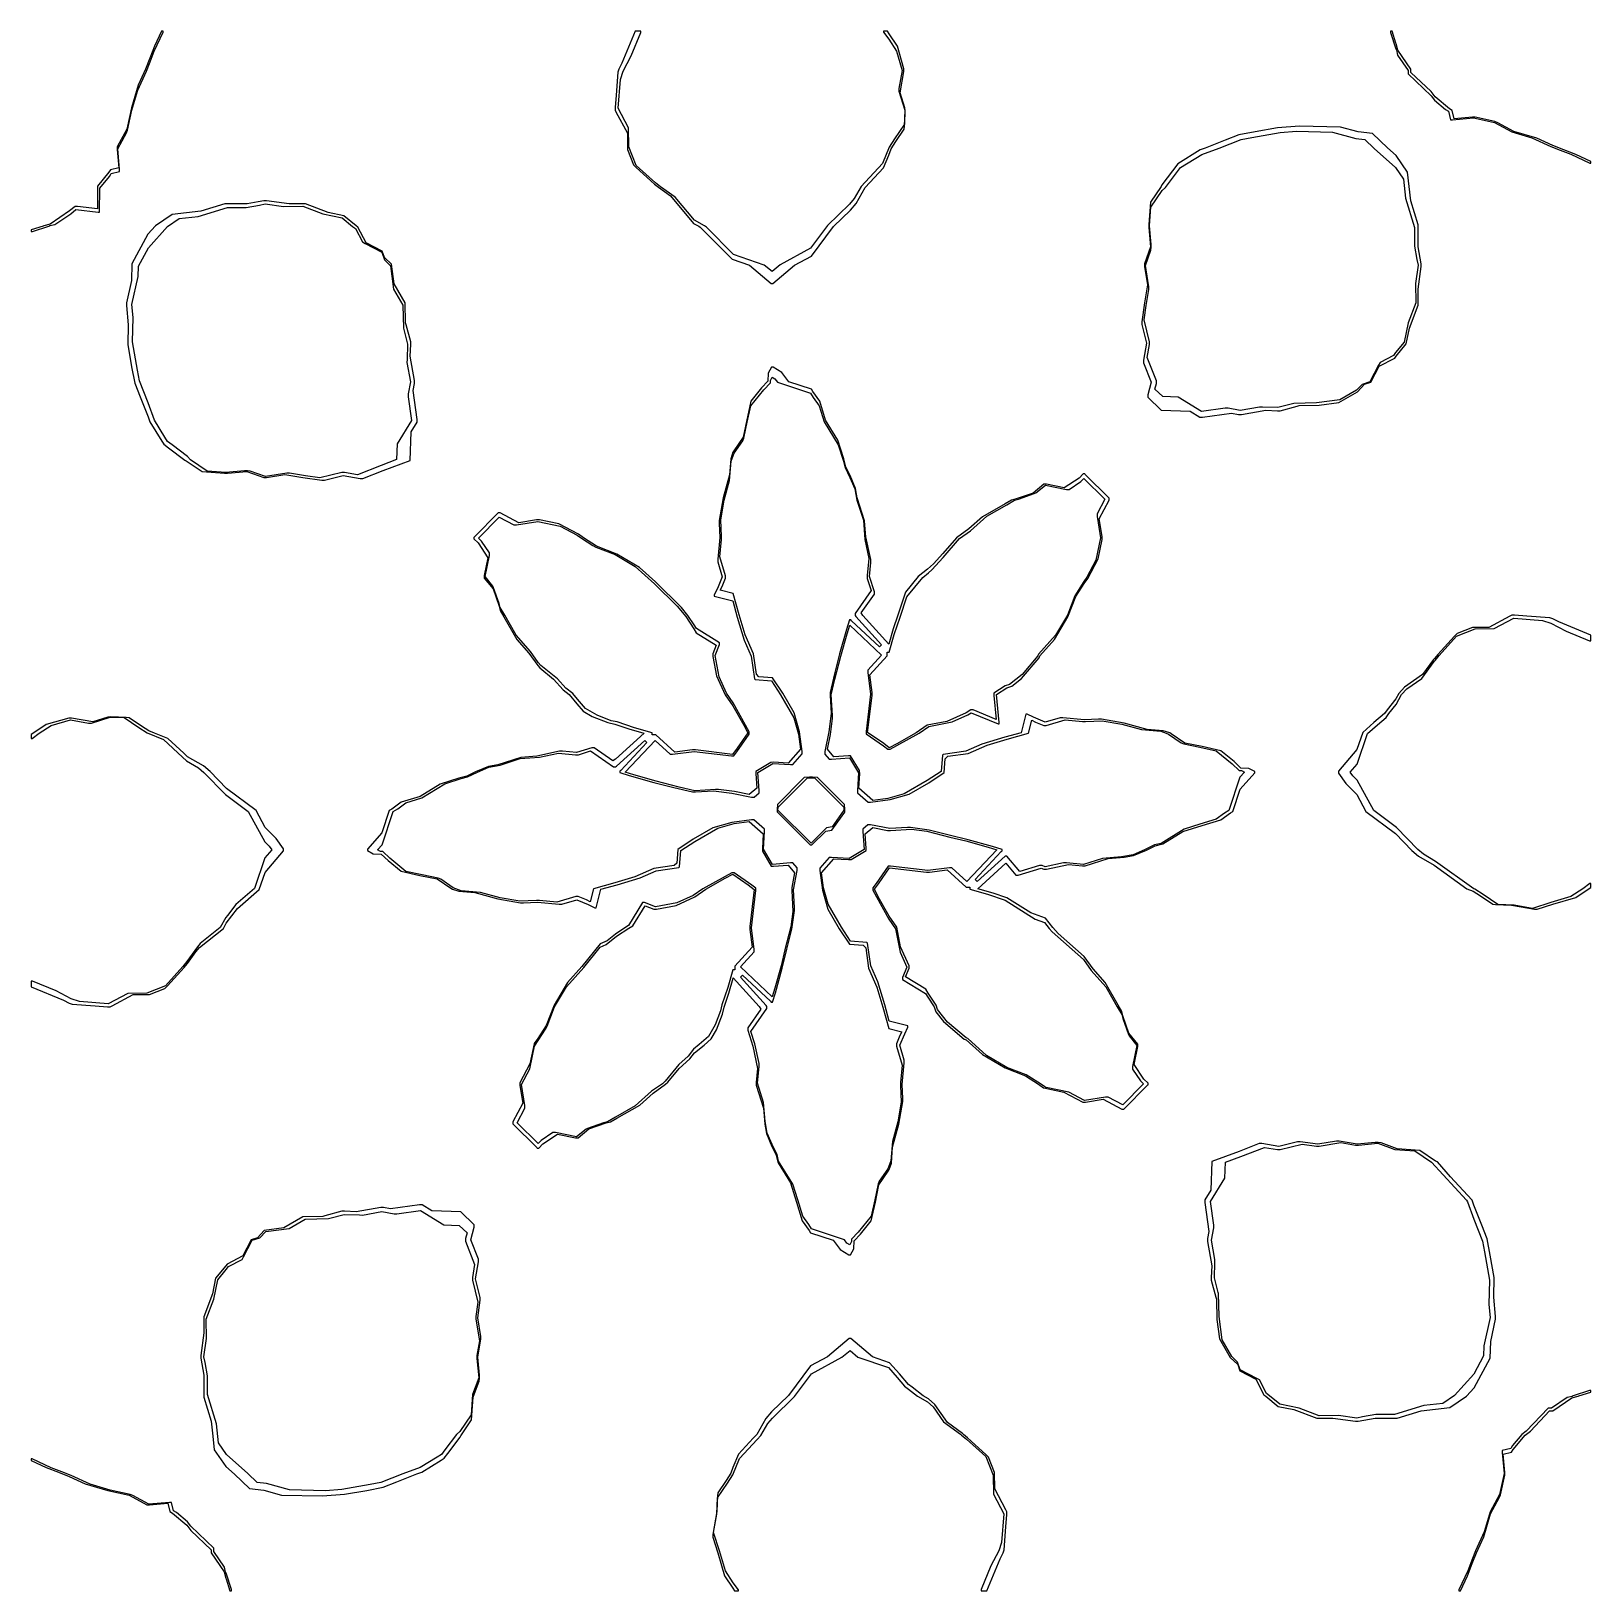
# Model space of a CAD drawing. Extents: x 65 to 85, y 65 to 85.
import ezdxf

# ---------------------------------------------------------------- set-up
doc = ezdxf.new("R2010")
doc.units = 0

msp = doc.modelspace()

# ---------------------------------------------------------------- linework, layer by layer
for points in [[(65.017, 82.43), (65.227, 82.499), (65.239, 82.506), (65.306, 82.521), (65.507, 82.659), (65.573, 82.711), (65.859, 82.678), (65.877, 82.678), (65.879, 82.988), (66.003, 83.137), (66.026, 83.173), (66.135, 83.201), (66.135, 83.224), (66.112, 83.49), (66.223, 83.694), (66.236, 83.731), (66.292, 83.985), (66.368, 84.242), (66.48, 84.488), (66.528, 84.607), (66.578, 84.743), (66.693, 84.985), (66.693, 84.999), (66.671, 84.999), (66.581, 84.807), (66.522, 84.651), (66.467, 84.512), (66.373, 84.308), (66.287, 84.015), (66.227, 83.741), (66.104, 83.515), (66.104, 83.481), (66.125, 83.248), (66.018, 83.222), (65.997, 83.19), (65.849, 83.012), (65.849, 82.722), (65.595, 82.751), (65.564, 82.751), (65.492, 82.695), (65.243, 82.524), (65.161, 82.505), (65.154, 82.501), (65.001, 82.451), (65.001, 82.43), (65.017, 82.43)], [(72.645, 83.69), (72.647, 83.484), (72.726, 83.286), (72.757, 83.25), (72.993, 83.038), (73.044, 82.997), (73.197, 82.886), (73.493, 82.535), (73.561, 82.498), (73.578, 82.485), (73.991, 82.075), (74.212, 81.998), (74.488, 81.764), (74.512, 81.764), (74.789, 81.997), (75.006, 82.116), (75.288, 82.494), (75.505, 82.704), (75.578, 82.791), (75.696, 82.993), (75.93, 83.246), (75.997, 83.409), (76.029, 83.489), (76.088, 83.586), (76.194, 83.742), (76.197, 83.782), (76.206, 83.98), (76.205, 84.017), (76.142, 84.209), (76.192, 84.482), (76.192, 84.517), (76.108, 84.806), (76.003, 84.967), (75.979, 84.999), (75.929, 84.999), (75.929, 84.987), (75.997, 84.896), (76.096, 84.744), (76.169, 84.496), (76.126, 84.263), (76.126, 84.228), (76.205, 83.988), (76.197, 83.806), (76.07, 83.618), (76.003, 83.51), (75.918, 83.303), (75.645, 83.007), (75.555, 82.854), (75.495, 82.783), (75.211, 82.506), (74.994, 82.216), (74.603, 82.003), (74.5, 81.916), (74.399, 82.001), (74.008, 82.137), (73.659, 82.484), (73.634, 82.502), (73.506, 82.574), (73.257, 82.869), (73.071, 83.003), (73.006, 83.055), (72.758, 83.277), (72.663, 83.516), (72.661, 83.76), (72.528, 84.01), (72.556, 84.381), (72.591, 84.488), (72.693, 84.681), (72.82, 84.984), (72.82, 84.999), (72.747, 84.999), (72.575, 84.587), (72.535, 84.512), (72.523, 84.475), (72.501, 84.179), (72.487, 84.019), (72.487, 83.986), (72.498, 83.966), (72.645, 83.69)], [(82.506, 84.761), (82.521, 84.693), (82.658, 84.494), (82.656, 84.48), (82.656, 84.451), (82.952, 84.169), (82.995, 84.115), (83.137, 83.997), (83.173, 83.974), (83.201, 83.864), (83.224, 83.864), (83.493, 83.888), (83.765, 83.828), (83.988, 83.707), (84.242, 83.632), (84.488, 83.52), (84.607, 83.472), (84.743, 83.421), (84.985, 83.307), (84.999, 83.307), (84.999, 83.328), (84.807, 83.419), (84.651, 83.478), (84.512, 83.533), (84.308, 83.627), (84.012, 83.714), (83.806, 83.826), (83.769, 83.841), (83.518, 83.896), (83.481, 83.896), (83.248, 83.875), (83.221, 83.982), (83.189, 84.003), (83.005, 84.156), (82.951, 84.225), (82.691, 84.471), (82.691, 84.513), (82.524, 84.756), (82.505, 84.839), (82.501, 84.846), (82.451, 84.999), (82.43, 84.999), (82.43, 84.983), (82.499, 84.772), (82.506, 84.761)], [(79.318, 80.306), (79.489, 80.141), (79.861, 80.126), (79.986, 80.05), (80.019, 80.05), (80.39, 80.102), (80.482, 80.085), (80.518, 80.085), (80.833, 80.14), (80.98, 80.133), (81.017, 80.133), (81.235, 80.19), (81.261, 80.199), (81.518, 80.205), (81.768, 80.237), (82.007, 80.376), (82.099, 80.471), (82.177, 80.497), (82.285, 80.702), (82.485, 80.808), (82.503, 80.833), (82.633, 80.989), (82.675, 81.191), (82.787, 81.484), (82.784, 81.69), (82.824, 81.98), (82.824, 82.018), (82.81, 82.089), (82.785, 82.232), (82.784, 82.517), (82.692, 82.823), (82.65, 83.19), (82.504, 83.406), (82.393, 83.504), (82.198, 83.688), (82.016, 83.708), (81.788, 83.77), (81.263, 83.782), (80.983, 83.76), (80.695, 83.71), (80.486, 83.669), (80.311, 83.602), (80.056, 83.5), (79.989, 83.476), (79.703, 83.299), (79.498, 83.03), (79.489, 83.009), (79.352, 82.808), (79.331, 82.519), (79.331, 82.481), (79.355, 82.234), (79.276, 82.016), (79.275, 81.982), (79.315, 81.745), (79.276, 81.517), (79.244, 81.274), (79.244, 81.238), (79.302, 80.997), (79.264, 80.781), (79.264, 80.747), (79.362, 80.497), (79.318, 80.335), (79.318, 80.306)], [(79.43, 80.516), (79.312, 80.815), (79.342, 80.982), (79.342, 81.017), (79.273, 81.3), (79.297, 81.483), (79.332, 81.687), (79.332, 81.723), (79.287, 81.994), (79.358, 82.19), (79.363, 82.226), (79.363, 82.264), (79.34, 82.502), (79.357, 82.742), (79.504, 82.958), (79.544, 82.994), (79.739, 83.251), (80.011, 83.418), (80.235, 83.5), (80.514, 83.609), (80.652, 83.636), (81.017, 83.699), (81.226, 83.715), (81.687, 83.704), (81.984, 83.624), (82.1, 83.61), (82.222, 83.495), (82.496, 83.252), (82.597, 83.102), (82.625, 82.86), (82.739, 82.483), (82.739, 82.243), (82.769, 82.072), (82.784, 81.997), (82.752, 81.764), (82.755, 81.515), (82.658, 81.259), (82.606, 81.01), (82.496, 80.879), (82.469, 80.841), (82.296, 80.749), (82.276, 80.715), (82.164, 80.503), (82.067, 80.47), (81.993, 80.394), (81.782, 80.271), (81.481, 80.232), (81.189, 80.226), (81.172, 80.219), (80.988, 80.172), (80.789, 80.18), (80.751, 80.18), (80.501, 80.137), (80.347, 80.166), (80.31, 80.166), (80.007, 80.124), (79.708, 80.305), (79.511, 80.313), (79.41, 80.41), (79.43, 80.483), (79.43, 80.516)], [(66.398, 80.311), (66.499, 80.056), (66.524, 79.989), (66.677, 79.743), (66.701, 79.703), (66.763, 79.658), (66.97, 79.498), (66.99, 79.489), (67.192, 79.352), (67.481, 79.331), (67.519, 79.331), (67.766, 79.355), (67.984, 79.276), (68.018, 79.275), (68.255, 79.315), (68.483, 79.276), (68.726, 79.244), (68.762, 79.244), (69.003, 79.302), (69.219, 79.264), (69.253, 79.264), (69.512, 79.366), (69.859, 79.495), (69.874, 79.861), (69.949, 79.986), (69.949, 80.019), (69.897, 80.391), (69.915, 80.482), (69.915, 80.518), (69.86, 80.833), (69.867, 80.98), (69.867, 81.017), (69.81, 81.235), (69.801, 81.261), (69.795, 81.514), (69.653, 81.758), (69.62, 82.01), (69.529, 82.099), (69.503, 82.177), (69.298, 82.285), (69.191, 82.485), (69.166, 82.503), (69.01, 82.633), (68.809, 82.675), (68.516, 82.787), (68.31, 82.784), (68.019, 82.824), (67.982, 82.825), (67.911, 82.81), (67.768, 82.785), (67.483, 82.784), (67.177, 82.692), (66.81, 82.65), (66.594, 82.504), (66.497, 82.395), (66.291, 82.014), (66.285, 81.801), (66.223, 81.518), (66.223, 81.481), (66.244, 81.232), (66.24, 80.982), (66.289, 80.695), (66.33, 80.486), (66.398, 80.311)], [(66.372, 81.855), (66.376, 81.986), (66.503, 82.22), (66.748, 82.496), (66.898, 82.597), (67.14, 82.625), (67.517, 82.739), (67.756, 82.739), (67.927, 82.769), (68.003, 82.784), (68.236, 82.752), (68.485, 82.755), (68.741, 82.658), (68.989, 82.606), (69.121, 82.496), (69.159, 82.469), (69.251, 82.296), (69.285, 82.276), (69.497, 82.164), (69.529, 82.067), (69.609, 81.99), (69.647, 81.692), (69.767, 81.486), (69.774, 81.189), (69.781, 81.172), (69.828, 80.988), (69.82, 80.789), (69.819, 80.751), (69.863, 80.501), (69.834, 80.347), (69.834, 80.31), (69.876, 80.007), (69.695, 79.708), (69.687, 79.505), (69.488, 79.431), (69.185, 79.312), (69.018, 79.342), (68.982, 79.342), (68.7, 79.273), (68.517, 79.297), (68.313, 79.332), (68.277, 79.332), (68.005, 79.287), (67.81, 79.358), (67.774, 79.363), (67.736, 79.363), (67.498, 79.34), (67.258, 79.356), (67.042, 79.504), (67.006, 79.544), (66.809, 79.695), (66.749, 79.739), (66.716, 79.795), (66.582, 80.011), (66.5, 80.235), (66.391, 80.514), (66.364, 80.652), (66.301, 81.014), (66.307, 81.327), (66.292, 81.493), (66.372, 81.855)], [(69.311, 74.493), (69.386, 74.452), (69.489, 74.448), (69.576, 74.367), (69.744, 74.227), (69.985, 74.175), (70.208, 74.13), (70.38, 74.01), (70.401, 73.999), (70.484, 73.97), (70.689, 73.955), (70.985, 73.872), (71.277, 73.822), (71.314, 73.822), (71.493, 73.83), (71.771, 73.804), (71.807, 73.804), (71.998, 73.859), (72.144, 73.799), (72.227, 73.758), (72.246, 73.758), (72.305, 73.997), (72.514, 74.054), (72.808, 74.143), (73.014, 74.234), (73.306, 74.274), (73.315, 74.283), (73.332, 74.492), (73.509, 74.609), (73.807, 74.78), (74.016, 74.84), (74.207, 74.866), (74.386, 74.706), (74.376, 74.519), (74.376, 74.486), (74.491, 74.292), (74.519, 74.291), (74.707, 74.307), (74.789, 74.209), (74.752, 74.018), (74.752, 73.981), (74.769, 73.712), (74.743, 73.516), (74.666, 73.22), (74.618, 73.015), (74.537, 72.727), (74.502, 72.617), (74.095, 73), (74.27, 73.193), (74.27, 73.224), (74.236, 73.501), (74.294, 73.981), (74.294, 74.01), (74.24, 74.051), (74.013, 74.207), (73.985, 74.207), (73.899, 74.161), (73.611, 74.002), (73.49, 73.916), (73.281, 73.823), (73.005, 73.77), (72.866, 73.826), (72.841, 73.826), (72.66, 73.53), (72.613, 73.502), (72.492, 73.422), (72.386, 73.337), (72.298, 73.298), (72.062, 73.006), (71.879, 72.802), (71.707, 72.511), (71.604, 72.25), (71.497, 72.083), (71.45, 72.018), (71.449, 72.014), (71.396, 71.758), (71.267, 71.515), (71.266, 71.482), (71.303, 71.252), (71.177, 71.015), (71.177, 70.989), (71.484, 70.686), (71.49, 70.678), (71.511, 70.678), (71.56, 70.731), (71.751, 70.857), (71.982, 70.811), (72.013, 70.811), (72.152, 70.923), (72.375, 71), (72.431, 71.015), (72.509, 71.063), (72.803, 71.228), (72.975, 71.383), (73.135, 71.496), (73.164, 71.521), (73.309, 71.7), (73.445, 71.822), (73.505, 71.898), (73.628, 71.996), (73.721, 72.078), (73.79, 72.194), (73.867, 72.396), (73.885, 72.486), (73.948, 72.664), (74, 72.858), (74.002, 72.859), (74.336, 72.492), (74.356, 72.459), (74.188, 72.219), (74.188, 72.188), (74.252, 71.985), (74.315, 71.699), (74.297, 71.519), (74.297, 71.483), (74.391, 71.189), (74.407, 70.983), (74.429, 70.863), (74.499, 70.699), (74.555, 70.585), (74.578, 70.488), (74.736, 70.234), (74.815, 69.986), (74.888, 69.744), (74.976, 69.623), (74.994, 69.592), (75.282, 69.498), (75.374, 69.376), (75.486, 69.311), (75.507, 69.311), (75.547, 69.386), (75.552, 69.489), (75.633, 69.576), (75.773, 69.744), (75.825, 69.984), (75.87, 70.208), (75.99, 70.38), (76.001, 70.401), (76.03, 70.484), (76.045, 70.689), (76.128, 70.985), (76.178, 71.277), (76.178, 71.314), (76.169, 71.493), (76.196, 71.771), (76.196, 71.807), (76.14, 71.998), (76.201, 72.144), (76.242, 72.227), (76.242, 72.246), (76.003, 72.305), (75.945, 72.514), (75.857, 72.808), (75.766, 73.014), (75.725, 73.306), (75.717, 73.315), (75.508, 73.332), (75.391, 73.509), (75.219, 73.807), (75.16, 74.016), (75.134, 74.207), (75.294, 74.386), (75.48, 74.376), (75.514, 74.376), (75.708, 74.492), (75.708, 74.519), (75.693, 74.707), (75.791, 74.789), (75.982, 74.752), (76.019, 74.752), (76.288, 74.769), (76.484, 74.743), (76.78, 74.666), (76.985, 74.617), (77.273, 74.537), (77.383, 74.502), (77, 74.094), (76.807, 74.27), (76.776, 74.27), (76.499, 74.236), (76.019, 74.294), (75.991, 74.294), (75.837, 74.07), (75.793, 74.013), (75.793, 73.985), (75.838, 73.899), (75.998, 73.611), (76.085, 73.488), (76.142, 73.191), (76.228, 72.999), (76.174, 72.866), (76.174, 72.841), (76.469, 72.66), (76.498, 72.613), (76.58, 72.489), (76.6, 72.425), (76.7, 72.299), (76.965, 72.073), (76.991, 72.065), (77.197, 71.878), (77.489, 71.707), (77.75, 71.604), (77.916, 71.497), (77.982, 71.45), (77.986, 71.449), (78.242, 71.396), (78.485, 71.267), (78.518, 71.266), (78.748, 71.303), (78.985, 71.177), (79.011, 71.177), (79.314, 71.484), (79.322, 71.49), (79.322, 71.511), (79.269, 71.56), (79.143, 71.751), (79.189, 71.982), (79.189, 72.012), (79.077, 72.152), (79, 72.374), (78.984, 72.431), (78.937, 72.509), (78.772, 72.803), (78.617, 72.975), (78.504, 73.134), (78.17, 73.429), (78.1, 73.506), (78.007, 73.624), (77.819, 73.693), (77.511, 73.886), (77.336, 73.948), (77.141, 74), (77.141, 74.002), (77.499, 74.329), (77.628, 74.178), (77.656, 74.178), (77.953, 74.265), (77.984, 74.252), (78.018, 74.252), (78.301, 74.315), (78.481, 74.297), (78.517, 74.297), (78.811, 74.391), (79.017, 74.407), (79.137, 74.429), (79.301, 74.499), (79.414, 74.555), (79.512, 74.579), (79.766, 74.736), (80.014, 74.815), (80.256, 74.888), (80.377, 74.976), (80.407, 74.994), (80.501, 75.28), (80.689, 75.488), (80.689, 75.507), (80.614, 75.547), (80.511, 75.551), (80.424, 75.633), (80.256, 75.773), (80.016, 75.825), (79.792, 75.87), (79.62, 75.99), (79.599, 76.001), (79.516, 76.03), (79.311, 76.045), (79.015, 76.128), (78.723, 76.178), (78.686, 76.178), (78.507, 76.169), (78.229, 76.196), (78.193, 76.196), (78.002, 76.14), (77.855, 76.201), (77.772, 76.242), (77.754, 76.242), (77.695, 76.003), (77.486, 75.945), (77.192, 75.857), (76.986, 75.766), (76.694, 75.725), (76.685, 75.717), (76.668, 75.508), (76.491, 75.391), (76.193, 75.22), (75.984, 75.16), (75.793, 75.134), (75.614, 75.294), (75.624, 75.48), (75.623, 75.513), (75.62, 75.519), (75.508, 75.708), (75.481, 75.708), (75.293, 75.693), (75.211, 75.791), (75.248, 75.983), (75.275, 76.186), (75.275, 76.224), (75.258, 76.49), (75.306, 76.69), (75.382, 76.985), (75.463, 77.273), (75.498, 77.382), (75.905, 77), (75.73, 76.807), (75.73, 76.776), (75.764, 76.5), (75.706, 76.019), (75.706, 75.991), (75.93, 75.837), (75.987, 75.793), (76.015, 75.793), (76.101, 75.838), (76.389, 75.998), (76.511, 76.085), (76.809, 76.142), (77.01, 76.232), (77.055, 76.259), (77.398, 76.117), (77.413, 76.117), (77.413, 76.135), (77.38, 76.493), (77.511, 76.58), (77.575, 76.6), (77.701, 76.7), (77.927, 76.965), (77.935, 76.991), (78.121, 77.198), (78.293, 77.489), (78.396, 77.75), (78.503, 77.916), (78.55, 77.983), (78.682, 78.232), (78.733, 78.482), (78.733, 78.518), (78.697, 78.748), (78.823, 78.985), (78.823, 79.011), (78.516, 79.314), (78.509, 79.322), (78.489, 79.322), (78.439, 79.269), (78.248, 79.143), (78.018, 79.189), (77.987, 79.189), (77.848, 79.077), (77.629, 79.001), (77.569, 78.984), (77.491, 78.937), (77.197, 78.772), (77.024, 78.617), (76.866, 78.504), (76.691, 78.301), (76.571, 78.17), (76.493, 78.1), (76.373, 78.005), (76.21, 77.805), (76.115, 77.513), (76.052, 77.336), (76, 77.141), (75.998, 77.141), (75.664, 77.507), (75.644, 77.541), (75.812, 77.781), (75.812, 77.811), (75.75, 78.008), (75.768, 78.186), (75.768, 78.223), (75.703, 78.517), (75.687, 78.721), (75.593, 79.015), (75.571, 79.137), (75.501, 79.3), (75.445, 79.414), (75.421, 79.514), (75.343, 79.756), (75.185, 80.011), (75.112, 80.256), (75.024, 80.377), (75.006, 80.407), (74.717, 80.502), (74.626, 80.624), (74.514, 80.689), (74.493, 80.689), (74.452, 80.614), (74.448, 80.511), (74.367, 80.424), (74.227, 80.256), (74.175, 80.016), (74.13, 79.792), (74.01, 79.62), (73.999, 79.599), (73.97, 79.516), (73.955, 79.311), (73.872, 79.015), (73.822, 78.723), (73.822, 78.686), (73.83, 78.507), (73.804, 78.229), (73.804, 78.193), (73.859, 78.002), (73.799, 77.855), (73.758, 77.772), (73.758, 77.754), (73.997, 77.695), (74.054, 77.486), (74.143, 77.192), (74.234, 76.986), (74.274, 76.694), (74.283, 76.685), (74.492, 76.668), (74.609, 76.491), (74.78, 76.193), (74.84, 75.984), (74.866, 75.793), (74.706, 75.614), (74.519, 75.624), (74.486, 75.623), (74.292, 75.508), (74.291, 75.481), (74.307, 75.293), (74.209, 75.211), (74.017, 75.248), (73.814, 75.275), (73.776, 75.275), (73.51, 75.258), (73.31, 75.306), (73.015, 75.382), (72.727, 75.463), (72.617, 75.498), (73, 75.905), (73.193, 75.73), (73.224, 75.73), (73.5, 75.764), (73.981, 75.706), (74.01, 75.706), (74.051, 75.76), (74.207, 75.987), (74.207, 76.015), (74.161, 76.101), (74.002, 76.389), (73.916, 76.509), (73.823, 76.719), (73.77, 76.995), (73.826, 77.134), (73.826, 77.158), (73.53, 77.34), (73.502, 77.387), (73.422, 77.507), (73.34, 77.61), (73.006, 77.938), (72.802, 78.121), (72.511, 78.293), (72.25, 78.396), (72.083, 78.503), (72.017, 78.55), (71.768, 78.682), (71.518, 78.733), (71.482, 78.733), (71.252, 78.697), (71.015, 78.823), (70.989, 78.823), (70.686, 78.516), (70.678, 78.509), (70.678, 78.489), (70.731, 78.439), (70.857, 78.248), (70.811, 78.018), (70.811, 77.987), (70.923, 77.847), (71, 77.625), (71.015, 77.569), (71.063, 77.491), (71.228, 77.197), (71.383, 77.024), (71.496, 76.864), (71.521, 76.836), (71.699, 76.691), (71.822, 76.554), (71.898, 76.495), (71.996, 76.372), (72.078, 76.279), (72.194, 76.21), (72.396, 76.133), (72.485, 76.115), (72.664, 76.052), (72.858, 76), (72.859, 75.998), (72.493, 75.664), (72.459, 75.644), (72.219, 75.812), (72.188, 75.812), (71.992, 75.75), (71.814, 75.768), (71.777, 75.768), (71.483, 75.703), (71.279, 75.687), (70.985, 75.593), (70.863, 75.571), (70.7, 75.501), (70.585, 75.445), (70.486, 75.421), (70.244, 75.343), (69.989, 75.185), (69.744, 75.112), (69.623, 75.024), (69.592, 75.006), (69.498, 74.72), (69.311, 74.512), (69.311, 74.493)], [(69.501, 74.568), (69.641, 74.994), (69.7, 75.029), (69.805, 75.105), (70.011, 75.167), (70.306, 75.35), (70.514, 75.416), (70.595, 75.436), (70.724, 75.499), (70.87, 75.562), (71.015, 75.589), (71.271, 75.671), (71.517, 75.69), (71.761, 75.743), (71.981, 75.722), (72.017, 75.722), (72.173, 75.771), (72.467, 75.566), (72.494, 75.566), (72.507, 75.574), (72.869, 75.905), (72.897, 75.877), (72.56, 75.518), (72.548, 75.509), (72.548, 75.495), (72.67, 75.455), (72.985, 75.367), (73.24, 75.301), (73.482, 75.244), (73.519, 75.244), (73.748, 75.258), (73.983, 75.227), (74.239, 75.178), (74.27, 75.178), (74.335, 75.232), (74.335, 75.262), (74.317, 75.493), (74.511, 75.609), (74.738, 75.598), (74.768, 75.597), (74.887, 75.731), (74.887, 75.761), (74.852, 76.016), (74.784, 76.257), (74.638, 76.509), (74.508, 76.706), (74.331, 76.72), (74.299, 76.756), (74.263, 77.014), (74.156, 77.258), (74.078, 77.514), (74.003, 77.788), (73.836, 77.83), (73.86, 77.879), (73.903, 77.984), (73.903, 78.017), (73.832, 78.259), (73.854, 78.481), (73.854, 78.519), (73.843, 78.735), (73.886, 78.985), (73.957, 79.239), (73.975, 79.484), (74.001, 79.556), (74.016, 79.587), (74.126, 79.745), (74.14, 79.781), (74.181, 79.984), (74.227, 80.194), (74.396, 80.399), (74.48, 80.489), (74.481, 80.522), (74.502, 80.561), (74.538, 80.54), (74.57, 80.498), (74.994, 80.359), (75.029, 80.3), (75.105, 80.194), (75.167, 79.989), (75.35, 79.694), (75.416, 79.486), (75.436, 79.405), (75.499, 79.276), (75.562, 79.13), (75.589, 78.985), (75.671, 78.729), (75.69, 78.483), (75.743, 78.239), (75.722, 78.019), (75.722, 77.983), (75.771, 77.826), (75.566, 77.533), (75.566, 77.506), (75.574, 77.492), (75.905, 77.13), (75.877, 77.103), (75.518, 77.44), (75.509, 77.452), (75.495, 77.452), (75.455, 77.329), (75.367, 77.015), (75.301, 76.76), (75.244, 76.518), (75.244, 76.481), (75.258, 76.252), (75.227, 76.017), (75.178, 75.761), (75.178, 75.73), (75.232, 75.665), (75.262, 75.664), (75.493, 75.683), (75.609, 75.488), (75.597, 75.262), (75.597, 75.232), (75.731, 75.113), (75.761, 75.113), (76.016, 75.147), (76.257, 75.216), (76.509, 75.361), (76.706, 75.492), (76.72, 75.669), (76.756, 75.701), (77.014, 75.737), (77.258, 75.844), (77.514, 75.921), (77.788, 75.997), (77.83, 76.164), (77.879, 76.14), (77.984, 76.097), (78.017, 76.097), (78.259, 76.168), (78.481, 76.146), (78.52, 76.146), (78.735, 76.157), (78.985, 76.114), (79.239, 76.043), (79.484, 76.024), (79.556, 75.999), (79.586, 75.984), (79.745, 75.873), (79.781, 75.86), (79.984, 75.818), (80.194, 75.773), (80.399, 75.603), (80.489, 75.52), (80.522, 75.519), (80.559, 75.499), (80.498, 75.432), (80.359, 75.006), (80.3, 74.971), (80.194, 74.895), (79.986, 74.832), (79.784, 74.767), (79.488, 74.584), (79.405, 74.564), (79.275, 74.501), (79.13, 74.438), (78.983, 74.411), (78.739, 74.392), (78.492, 74.313), (78.274, 74.334), (78.237, 74.334), (78.004, 74.283), (77.962, 74.299), (77.929, 74.299), (77.678, 74.226), (77.51, 74.422), (77.488, 74.422), (77.13, 74.095), (77.103, 74.123), (77.44, 74.482), (77.452, 74.49), (77.451, 74.505), (77.329, 74.544), (77.015, 74.632), (76.77, 74.691), (76.516, 74.756), (76.274, 74.789), (76.236, 74.789), (76.009, 74.775), (75.761, 74.822), (75.73, 74.822), (75.665, 74.767), (75.664, 74.738), (75.683, 74.507), (75.488, 74.39), (75.262, 74.402), (75.232, 74.402), (75.113, 74.269), (75.113, 74.239), (75.147, 73.984), (75.216, 73.743), (75.361, 73.491), (75.492, 73.294), (75.669, 73.28), (75.701, 73.244), (75.737, 72.986), (75.844, 72.742), (75.921, 72.486), (75.997, 72.211), (76.164, 72.17), (76.14, 72.121), (76.097, 72.016), (76.097, 71.983), (76.168, 71.741), (76.146, 71.519), (76.146, 71.48), (76.157, 71.265), (76.114, 71.015), (76.043, 70.761), (76.024, 70.516), (75.999, 70.444), (75.984, 70.413), (75.873, 70.255), (75.86, 70.219), (75.818, 70.016), (75.773, 69.805), (75.603, 69.601), (75.52, 69.511), (75.519, 69.478), (75.498, 69.438), (75.461, 69.459), (75.429, 69.502), (75.006, 69.641), (74.971, 69.7), (74.895, 69.805), (74.832, 70.014), (74.767, 70.216), (74.584, 70.512), (74.564, 70.595), (74.501, 70.725), (74.438, 70.87), (74.411, 71.017), (74.392, 71.261), (74.313, 71.508), (74.334, 71.726), (74.334, 71.763), (74.279, 72.015), (74.229, 72.173), (74.433, 72.467), (74.433, 72.494), (74.426, 72.507), (74.095, 72.869), (74.123, 72.897), (74.482, 72.56), (74.49, 72.548), (74.505, 72.548), (74.544, 72.67), (74.632, 72.985), (74.691, 73.23), (74.756, 73.484), (74.789, 73.726), (74.789, 73.764), (74.775, 73.991), (74.822, 74.239), (74.822, 74.27), (74.767, 74.335), (74.738, 74.335), (74.506, 74.316), (74.39, 74.511), (74.402, 74.738), (74.402, 74.768), (74.269, 74.887), (74.239, 74.887), (73.984, 74.852), (73.743, 74.784), (73.491, 74.638), (73.294, 74.508), (73.28, 74.331), (73.244, 74.299), (72.986, 74.263), (72.742, 74.156), (72.486, 74.078), (72.211, 74.003), (72.17, 73.836), (72.121, 73.859), (72.016, 73.903), (71.983, 73.903), (71.741, 73.832), (71.519, 73.854), (71.48, 73.854), (71.265, 73.843), (71.015, 73.886), (70.761, 73.957), (70.516, 73.975), (70.444, 74.001), (70.413, 74.016), (70.255, 74.126), (70.219, 74.14), (70.016, 74.181), (69.805, 74.226), (69.601, 74.396), (69.511, 74.48), (69.478, 74.481), (69.441, 74.501), (69.501, 74.568)], [(76.004, 77.037), (76.065, 77.265), (76.144, 77.487), (76.227, 77.745), (76.432, 77.995), (76.506, 78.054), (76.551, 78.094), (76.693, 78.249), (76.905, 78.496), (77.044, 78.594), (77.253, 78.781), (77.509, 78.925), (77.608, 78.986), (77.661, 79), (77.863, 79.071), (77.884, 79.08), (78.007, 79.178), (78.277, 79.124), (78.309, 79.124), (78.461, 79.225), (78.498, 79.264), (78.768, 78.998), (78.668, 78.81), (78.668, 78.777), (78.712, 78.502), (78.653, 78.218), (78.538, 78), (78.497, 77.943), (78.403, 77.795), (78.385, 77.758), (78.287, 77.511), (78.135, 77.253), (77.916, 77.009), (77.909, 76.988), (77.707, 76.75), (77.546, 76.621), (77.489, 76.604), (77.346, 76.509), (77.346, 76.481), (77.374, 76.174), (77.08, 76.297), (77.05, 76.297), (76.99, 76.26), (76.741, 76.149), (76.488, 76.101), (76.35, 76.002), (76.099, 75.863), (76.002, 75.812), (75.933, 75.864), (75.726, 76.007), (75.783, 76.481), (75.783, 76.519), (75.755, 76.747), (75.975, 76.988), (75.975, 77.037), (76.004, 77.037)], [(70.736, 78.498), (71.002, 78.768), (71.19, 78.668), (71.223, 78.668), (71.498, 78.712), (71.782, 78.653), (72, 78.538), (72.057, 78.497), (72.204, 78.403), (72.241, 78.385), (72.489, 78.287), (72.747, 78.135), (72.994, 77.913), (73.285, 77.628), (73.394, 77.492), (73.498, 77.336), (73.528, 77.285), (73.786, 77.126), (73.742, 77.016), (73.742, 76.982), (73.79, 76.731), (73.898, 76.49), (73.998, 76.35), (74.137, 76.099), (74.188, 76.001), (74.054, 75.807), (73.993, 75.726), (73.519, 75.783), (73.481, 75.783), (73.253, 75.755), (73.012, 75.975), (72.963, 75.975), (72.963, 76.004), (72.735, 76.065), (72.514, 76.143), (72.437, 76.158), (72.256, 76.227), (72.107, 76.316), (72.004, 76.433), (71.947, 76.505), (71.856, 76.575), (71.75, 76.693), (71.536, 76.867), (71.503, 76.906), (71.405, 77.044), (71.219, 77.253), (71.075, 77.509), (71.014, 77.608), (71, 77.661), (70.929, 77.863), (70.92, 77.884), (70.822, 78.007), (70.876, 78.277), (70.876, 78.309), (70.775, 78.461), (70.736, 78.498)], [(81.997, 75.212), (82.116, 74.994), (82.494, 74.711), (82.704, 74.495), (82.791, 74.422), (82.991, 74.305), (83.411, 74.002), (83.489, 73.971), (83.586, 73.911), (83.742, 73.806), (83.776, 73.803), (83.982, 73.794), (84.277, 73.74), (84.312, 73.74), (84.514, 73.806), (84.806, 73.892), (84.967, 73.997), (84.999, 74.021), (84.999, 74.071), (84.987, 74.07), (84.896, 74.003), (84.744, 73.903), (84.486, 73.828), (84.251, 73.751), (84.018, 73.794), (83.806, 73.803), (83.618, 73.93), (83.51, 73.996), (83.497, 74.002), (83.008, 74.354), (82.854, 74.445), (82.783, 74.505), (82.506, 74.789), (82.216, 75.006), (82.003, 75.396), (81.948, 75.451), (81.915, 75.499), (82.001, 75.601), (82.137, 75.992), (82.263, 76.106), (82.374, 76.199), (82.411, 76.251), (82.502, 76.367), (82.573, 76.493), (82.642, 76.566), (82.834, 76.7), (82.992, 76.919), (83.005, 76.93), (83.055, 76.993), (83.277, 77.242), (83.516, 77.337), (83.76, 77.339), (84.01, 77.472), (84.381, 77.444), (84.488, 77.408), (84.681, 77.307), (84.984, 77.18), (84.999, 77.18), (84.999, 77.253), (84.587, 77.425), (84.512, 77.465), (84.475, 77.477), (84.179, 77.499), (84.019, 77.513), (83.986, 77.513), (83.961, 77.498), (83.69, 77.355), (83.484, 77.353), (83.286, 77.274), (83.25, 77.243), (83.038, 77.006), (82.995, 76.954), (82.981, 76.941), (82.843, 76.75), (82.611, 76.588), (82.536, 76.507), (82.497, 76.439), (82.387, 76.299), (82.353, 76.251), (82.216, 76.136), (82.075, 76.008), (81.998, 75.788), (81.764, 75.512), (81.764, 75.487), (81.856, 75.353), (81.997, 75.212)], [(65.413, 72.575), (65.488, 72.535), (65.525, 72.523), (65.821, 72.501), (65.981, 72.487), (66.014, 72.487), (66.038, 72.501), (66.31, 72.645), (66.516, 72.647), (66.714, 72.726), (66.75, 72.757), (66.962, 72.994), (67.003, 73.044), (67.113, 73.196), (67.157, 73.25), (67.465, 73.494), (67.502, 73.561), (67.647, 73.749), (67.925, 73.992), (68.001, 74.212), (68.236, 74.488), (68.236, 74.513), (68.144, 74.646), (68.003, 74.788), (67.884, 75.006), (67.506, 75.288), (67.296, 75.505), (67.209, 75.578), (67.007, 75.696), (66.958, 75.74), (66.753, 75.93), (66.583, 76), (66.51, 76.029), (66.414, 76.088), (66.258, 76.194), (66.218, 76.197), (66.02, 76.206), (65.983, 76.205), (65.791, 76.142), (65.518, 76.192), (65.483, 76.192), (65.194, 76.108), (65.033, 76.003), (65.001, 75.979), (65.001, 75.929), (65.013, 75.929), (65.104, 75.997), (65.256, 76.096), (65.503, 76.169), (65.737, 76.126), (65.772, 76.126), (66.012, 76.205), (66.194, 76.197), (66.382, 76.069), (66.49, 76.003), (66.696, 75.918), (66.939, 75.692), (66.992, 75.645), (67.146, 75.555), (67.216, 75.495), (67.494, 75.211), (67.783, 74.994), (67.997, 74.604), (68.051, 74.549), (68.085, 74.501), (67.998, 74.399), (67.863, 74.008), (67.625, 73.8), (67.517, 73.66), (67.498, 73.634), (67.426, 73.506), (67.166, 73.3), (67.132, 73.258), (66.997, 73.071), (66.944, 73.006), (66.723, 72.758), (66.484, 72.663), (66.24, 72.661), (65.989, 72.528), (65.619, 72.556), (65.512, 72.591), (65.319, 72.693), (65.016, 72.82), (65.001, 72.82), (65.001, 72.747), (65.413, 72.575)], [(74.566, 74.989), (74.989, 74.566), (75.011, 74.566), (75.188, 74.742), (75.269, 74.754), (75.434, 74.987), (75.434, 75.02), (75.431, 75.085), (75.085, 75.431), (75.02, 75.434), (74.98, 75.434), (74.914, 75.431), (74.569, 75.085), (74.566, 75.02), (74.566, 74.989)], [(74.949, 75.421), (75, 75.424), (75.051, 75.421), (75.422, 75.051), (75.423, 75.011), (75.27, 74.796), (75.198, 74.785), (75, 74.586), (74.576, 75.01), (74.578, 75.051), (74.949, 75.421)], [(75.865, 74.067), (76.007, 74.273), (76.481, 74.217), (76.519, 74.217), (76.747, 74.245), (76.988, 74.025), (77.037, 74.025), (77.037, 73.996), (77.265, 73.935), (77.489, 73.855), (77.873, 73.615), (77.993, 73.571), (78.054, 73.493), (78.094, 73.449), (78.496, 73.095), (78.594, 72.955), (78.781, 72.747), (78.925, 72.491), (78.986, 72.392), (79, 72.339), (79.071, 72.136), (79.08, 72.115), (79.178, 71.993), (79.124, 71.723), (79.124, 71.691), (79.225, 71.539), (79.264, 71.502), (78.998, 71.232), (78.81, 71.332), (78.777, 71.331), (78.507, 71.289), (78.308, 71.395), (78.014, 71.456), (78, 71.461), (77.943, 71.503), (77.795, 71.597), (77.758, 71.615), (77.511, 71.712), (77.252, 71.864), (77.009, 72.083), (76.988, 72.09), (76.75, 72.293), (76.621, 72.454), (76.604, 72.511), (76.502, 72.664), (76.472, 72.715), (76.213, 72.874), (76.258, 72.984), (76.258, 73.016), (76.149, 73.259), (76.1, 73.511), (76.002, 73.65), (75.863, 73.901), (75.812, 73.998), (75.865, 74.067)], [(71.331, 71.223), (71.289, 71.493), (71.395, 71.692), (71.456, 71.986), (71.461, 71.999), (71.503, 72.057), (71.597, 72.204), (71.615, 72.241), (71.712, 72.489), (71.864, 72.747), (72.086, 72.994), (72.295, 73.252), (72.375, 73.288), (72.508, 73.394), (72.664, 73.498), (72.715, 73.528), (72.874, 73.786), (72.984, 73.742), (73.018, 73.742), (73.269, 73.79), (73.509, 73.898), (73.65, 73.998), (73.901, 74.137), (73.999, 74.188), (74.193, 74.054), (74.273, 73.993), (74.217, 73.519), (74.217, 73.481), (74.245, 73.253), (74.025, 73.012), (74.025, 72.963), (73.996, 72.963), (73.935, 72.735), (73.857, 72.514), (73.841, 72.437), (73.773, 72.256), (73.684, 72.107), (73.567, 72.004), (73.495, 71.947), (73.424, 71.856), (73.307, 71.751), (73.132, 71.536), (73.094, 71.503), (72.955, 71.406), (72.747, 71.219), (72.491, 71.075), (72.392, 71.014), (72.339, 71), (72.136, 70.929), (72.115, 70.92), (71.993, 70.822), (71.723, 70.876), (71.691, 70.876), (71.539, 70.775), (71.502, 70.736), (71.232, 71.002), (71.332, 71.19), (71.331, 71.223)], [(80.199, 68.739), (80.205, 68.481), (80.237, 68.232), (80.376, 67.993), (80.471, 67.901), (80.497, 67.823), (80.702, 67.715), (80.808, 67.515), (80.833, 67.496), (80.989, 67.366), (81.191, 67.325), (81.484, 67.213), (81.69, 67.216), (81.98, 67.175), (82.018, 67.175), (82.089, 67.189), (82.232, 67.215), (82.517, 67.215), (82.823, 67.308), (83.19, 67.35), (83.406, 67.496), (83.503, 67.605), (83.708, 67.986), (83.715, 68.198), (83.777, 68.482), (83.777, 68.519), (83.756, 68.767), (83.76, 69.018), (83.71, 69.305), (83.669, 69.514), (83.602, 69.689), (83.5, 69.944), (83.476, 70.011), (83.475, 70.013), (83.201, 70.309), (83.032, 70.5), (83.009, 70.511), (82.808, 70.648), (82.516, 70.669), (82.31, 70.743), (82.273, 70.749), (82.236, 70.748), (82.005, 70.727), (81.773, 70.766), (81.737, 70.766), (81.498, 70.726), (81.274, 70.756), (81.238, 70.756), (80.997, 70.698), (80.781, 70.736), (80.747, 70.736), (80.488, 70.634), (80.141, 70.505), (80.126, 70.139), (80.05, 70.014), (80.05, 69.981), (80.102, 69.609), (80.085, 69.518), (80.085, 69.482), (80.14, 69.167), (80.133, 69.02), (80.133, 68.983), (80.19, 68.765), (80.199, 68.739)], [(80.172, 69.012), (80.18, 69.211), (80.18, 69.249), (80.137, 69.499), (80.166, 69.653), (80.166, 69.69), (80.124, 69.993), (80.305, 70.292), (80.313, 70.495), (80.512, 70.569), (80.815, 70.687), (80.982, 70.658), (81.017, 70.658), (81.3, 70.727), (81.481, 70.703), (81.518, 70.703), (81.795, 70.749), (81.982, 70.717), (82.019, 70.717), (82.267, 70.74), (82.484, 70.661), (82.742, 70.643), (82.958, 70.496), (83.405, 70.012), (83.418, 69.989), (83.499, 69.765), (83.609, 69.486), (83.636, 69.348), (83.699, 68.986), (83.693, 68.673), (83.707, 68.507), (83.628, 68.144), (83.624, 68.014), (83.497, 67.78), (83.252, 67.504), (83.102, 67.402), (82.86, 67.375), (82.483, 67.261), (82.243, 67.261), (82.072, 67.23), (81.997, 67.215), (81.764, 67.248), (81.515, 67.244), (81.259, 67.342), (81.01, 67.393), (80.878, 67.503), (80.841, 67.531), (80.749, 67.704), (80.715, 67.724), (80.503, 67.836), (80.47, 67.933), (80.394, 68.007), (80.271, 68.218), (80.232, 68.518), (80.226, 68.811), (80.219, 68.828), (80.172, 69.012)], [(67.349, 66.81), (67.496, 66.594), (67.607, 66.495), (67.801, 66.312), (67.984, 66.291), (68.212, 66.229), (68.736, 66.218), (69.017, 66.24), (69.305, 66.289), (69.514, 66.33), (69.689, 66.398), (69.944, 66.5), (70.011, 66.524), (70.257, 66.677), (70.297, 66.701), (70.342, 66.763), (70.502, 66.97), (70.511, 66.99), (70.648, 67.192), (70.669, 67.484), (70.743, 67.69), (70.749, 67.726), (70.748, 67.764), (70.727, 67.995), (70.766, 68.227), (70.766, 68.263), (70.726, 68.502), (70.756, 68.726), (70.756, 68.762), (70.698, 69.003), (70.736, 69.219), (70.736, 69.253), (70.638, 69.503), (70.682, 69.665), (70.681, 69.693), (70.511, 69.859), (70.139, 69.874), (70.014, 69.949), (69.981, 69.949), (69.609, 69.897), (69.518, 69.915), (69.482, 69.915), (69.167, 69.86), (69.02, 69.867), (68.983, 69.867), (68.765, 69.81), (68.739, 69.801), (68.486, 69.795), (68.242, 69.653), (67.99, 69.62), (67.901, 69.529), (67.823, 69.503), (67.715, 69.298), (67.515, 69.191), (67.496, 69.166), (67.366, 69.011), (67.325, 68.809), (67.213, 68.516), (67.216, 68.31), (67.175, 68.019), (67.175, 67.982), (67.189, 67.911), (67.215, 67.768), (67.215, 67.483), (67.308, 67.177), (67.329, 66.982), (67.349, 66.81)], [(67.261, 67.756), (67.23, 67.927), (67.215, 68.003), (67.248, 68.236), (67.244, 68.485), (67.342, 68.741), (67.393, 68.989), (67.503, 69.121), (67.531, 69.159), (67.704, 69.251), (67.724, 69.285), (67.836, 69.497), (67.933, 69.529), (68.01, 69.609), (68.308, 69.647), (68.514, 69.767), (68.811, 69.774), (68.828, 69.781), (69.012, 69.828), (69.211, 69.82), (69.249, 69.819), (69.499, 69.863), (69.653, 69.834), (69.69, 69.834), (69.993, 69.876), (70.292, 69.695), (70.489, 69.687), (70.59, 69.589), (70.57, 69.517), (70.57, 69.484), (70.687, 69.185), (70.658, 69.018), (70.658, 68.982), (70.727, 68.7), (70.703, 68.519), (70.703, 68.482), (70.749, 68.205), (70.717, 68.018), (70.717, 67.981), (70.74, 67.733), (70.661, 67.516), (70.643, 67.258), (70.496, 67.042), (70.456, 67.006), (70.304, 66.809), (70.261, 66.749), (70.205, 66.716), (69.989, 66.582), (69.765, 66.5), (69.486, 66.391), (69.348, 66.364), (68.983, 66.3), (68.774, 66.284), (68.313, 66.295), (68.016, 66.376), (67.9, 66.389), (67.778, 66.504), (67.504, 66.748), (67.402, 66.898), (67.375, 67.14), (67.261, 67.517), (67.261, 67.756)], [(73.806, 65.486), (73.892, 65.194), (73.997, 65.033), (74.021, 65.001), (74.071, 65.001), (74.07, 65.013), (74.003, 65.104), (73.903, 65.256), (73.828, 65.514), (73.751, 65.749), (73.794, 65.982), (73.803, 66.194), (73.93, 66.382), (73.996, 66.49), (74.082, 66.697), (74.308, 66.939), (74.355, 66.992), (74.445, 67.146), (74.505, 67.216), (74.789, 67.494), (75.006, 67.783), (75.397, 67.997), (75.5, 68.084), (75.6, 67.998), (75.992, 67.863), (76.106, 67.737), (76.199, 67.625), (76.251, 67.588), (76.367, 67.497), (76.492, 67.426), (76.566, 67.358), (76.7, 67.166), (76.919, 67.008), (76.93, 66.995), (76.993, 66.944), (77.242, 66.723), (77.337, 66.484), (77.339, 66.24), (77.472, 65.989), (77.444, 65.619), (77.409, 65.512), (77.307, 65.319), (77.18, 65.016), (77.18, 65.001), (77.253, 65.001), (77.425, 65.413), (77.465, 65.488), (77.477, 65.525), (77.499, 65.821), (77.513, 65.981), (77.513, 66.014), (77.498, 66.038), (77.355, 66.31), (77.353, 66.516), (77.274, 66.714), (77.243, 66.75), (77.006, 66.962), (76.954, 67.005), (76.941, 67.019), (76.75, 67.157), (76.588, 67.388), (76.507, 67.464), (76.438, 67.502), (76.299, 67.613), (76.251, 67.647), (76.136, 67.784), (76.008, 67.925), (75.788, 68.001), (75.512, 68.236), (75.488, 68.236), (75.211, 68.003), (74.994, 67.884), (74.711, 67.506), (74.495, 67.296), (74.422, 67.209), (74.304, 67.007), (74.26, 66.958), (74.07, 66.753), (73.999, 66.583), (73.971, 66.51), (73.911, 66.414), (73.806, 66.258), (73.803, 66.224), (73.794, 66.018), (73.74, 65.723), (73.74, 65.688), (73.806, 65.486)], [(83.307, 65.001), (83.328, 65.001), (83.419, 65.193), (83.478, 65.349), (83.533, 65.488), (83.627, 65.692), (83.714, 65.988), (83.826, 66.194), (83.841, 66.231), (83.896, 66.482), (83.896, 66.519), (83.875, 66.752), (83.982, 66.779), (84.003, 66.811), (84.156, 66.995), (84.225, 67.049), (84.471, 67.309), (84.513, 67.309), (84.756, 67.476), (84.839, 67.495), (84.846, 67.499), (84.999, 67.549), (84.999, 67.57), (84.983, 67.57), (84.773, 67.501), (84.761, 67.494), (84.694, 67.479), (84.494, 67.341), (84.48, 67.344), (84.451, 67.344), (84.169, 67.047), (84.115, 67.005), (83.997, 66.863), (83.974, 66.827), (83.864, 66.799), (83.864, 66.776), (83.888, 66.507), (83.828, 66.235), (83.707, 66.012), (83.632, 65.758), (83.52, 65.512), (83.472, 65.392), (83.421, 65.257), (83.307, 65.015), (83.307, 65.001)], [(65.193, 66.58), (65.349, 66.522), (65.488, 66.467), (65.692, 66.373), (65.985, 66.287), (66.259, 66.227), (66.485, 66.104), (66.519, 66.104), (66.752, 66.124), (66.779, 66.017), (66.811, 65.997), (66.995, 65.844), (67.049, 65.775), (67.309, 65.528), (67.309, 65.486), (67.476, 65.243), (67.495, 65.161), (67.499, 65.154), (67.549, 65.001), (67.57, 65.001), (67.57, 65.017), (67.501, 65.227), (67.494, 65.239), (67.478, 65.306), (67.341, 65.506), (67.344, 65.52), (67.344, 65.549), (67.047, 65.831), (67.005, 65.885), (66.863, 66.003), (66.827, 66.026), (66.799, 66.135), (66.776, 66.135), (66.51, 66.112), (66.306, 66.223), (66.269, 66.236), (66.015, 66.291), (65.758, 66.368), (65.512, 66.48), (65.392, 66.527), (65.257, 66.578), (65.015, 66.693), (65.001, 66.693), (65.001, 66.671), (65.193, 66.58)]]:
    msp.add_lwpolyline(points, close=True)

doc.saveas('drawing.dxf')
